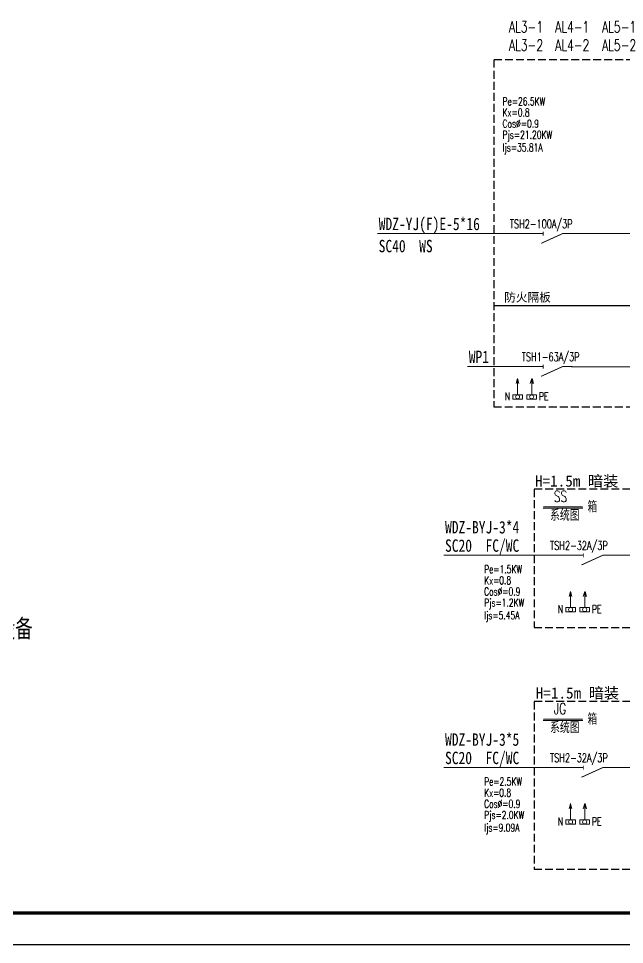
# Model space of a CAD drawing. Extents: x 552102 to 973302, y -80747 to 40012826.
# Drawn here: x 673473 to 692717, y 199322 to 228739 of the extents above; entities that cross this region are included whole.
import ezdxf
from ezdxf.enums import TextEntityAlignment as Align

# ---------------------------------------------------------------- set-up
doc = ezdxf.new("R2010")
doc.units = 0
doc.header["$LTSCALE"] = 1000
doc.header["$MEASUREMENT"] = 0
doc.linetypes.add('DASH', pattern=[0.35, 0.25, -0.1])
for name, color, linetype in [('51', 7, 'Continuous'), ('DOTLN', 2, 'DASH'), ('ELEMENT', 3, 'Continuous'), ('LIN', 7, 'Continuous'), ('TEL_TEXT', 7, 'Continuous'), ('TWT_TITLE', 7, 'Continuous'), ('电气', 7, 'Continuous')]:
    doc.layers.add(name, color=color, linetype=linetype)
doc.layers.add('电气设计', color=3, linetype='Continuous', lineweight=20)
doc.styles.add('1030', font='COMPLEX.shx', dxfattribs={"width": 0.7, "bigfont": 'hztxt.shx'})
doc.styles.add('HJCHT', font='', dxfattribs={"width": 0.7})
doc.styles.add('ROMANT', font='romant__.ttf', dxfattribs={"height": 6})
doc.styles.get("Standard").update_dxf_attribs({"font": 'gbenor.shx', "bigfont": 'gbcbig.shx'})
doc.styles.add('宋体', font='', dxfattribs={"width": 0.7})
doc.styles.get('HJCHT').set_extended_font_data('NSimSun')
doc.styles.get('宋体').set_extended_font_data('SimSun')

# ---------------------------------------------------------------- blocks, each defined once
blk = doc.blocks.new('fgrtgw')
at = {"layer": '电气设计', "color": 0, "linetype": 'Continuous'}
for p, q in [((145945, 587685), (145877, 587430)), ((145945, 586881), (145945, 587685)), ((145945, 587685), (146013, 587431))]:
    blk.add_line(p, q, dxfattribs=at)
blk.add_lwpolyline([(145709, 586881), (146182, 586881), (146182, 586667), (145709, 586667)], close=True, dxfattribs=at)
blk.add_circle((145945, 586781), 100, dxfattribs=at)
blk = doc.blocks.new('fgrwgr')
at = {"layer": '51', "color": 0, "linetype": 'Continuous'}
blk.add_line((146715, 587685), (146783, 587431), dxfattribs=at)
at = {"layer": '电气设计', "color": 0, "linetype": 'Continuous'}
for p, q in [((146715, 587685), (146647, 587430)), ((146715, 586881), (146715, 587685))]:
    blk.add_line(p, q, dxfattribs=at)
blk.add_lwpolyline([(146479, 586881), (146952, 586881), (146952, 586667), (146479, 586667)], close=True, dxfattribs=at)
blk.add_circle((146715, 586781), 100, dxfattribs=at)
blk = doc.blocks.new('SFGSRG')
at = {"layer": '电气', "color": 3, "xscale": 0.8999999999068677, "yscale": 0.900000000372529, "zscale": 0.9}
for name, p in [('fgrtgw', (-218270, -333376)), ('fgrwgr', (-218338, -333376))]:
    blk.add_blockref(name, p, dxfattribs=at)
at = {"layer": '电气', "color": 3, "style": '1030', "width": 0.7}
for s, p in [('N', (-87488, 194573)), ('PE', (-85968, 194573))]:
    blk.add_text(s, height=350, dxfattribs=at).set_placement(p)
blk = doc.blocks.new('$element$00000519')
at = {"const_width": 0.0233}
for points in [[(0, 0), (0, -0.25)], [(0, -1), (0, -0.75), (-0.25, -0.2)], [(-0.05, -0.25), (0.05, -0.25)]]:
    blk.add_lwpolyline(points, dxfattribs=at)
at = {"flags": 9}
blk.add_attdef('S', (0, 0), '', height=0.00000667, dxfattribs=at)

msp = doc.modelspace()

# ---------------------------------------------------------------- linework, layer by layer
msp.add_line((688566, 219626), (697224, 219626))
at = {"color": 4, "const_width": 28.6}
for points in [[(684866, 221906), (689824, 221906)], [(690760, 221906), (692935, 221906)], [(687728, 217682), (689824, 217682)], [(692941, 217671), (691033, 217671)], [(686973, 211688), (691102, 211688)], [(692038, 211688), (694213, 211688)], [(686973, 204943), (691102, 204943)], [(692038, 204943), (694213, 204943)]]:
    msp.add_lwpolyline(points, dxfattribs=at)
at = {"layer": 'DOTLN', "color": 1, "linetype": 'DASH'}
for points in [[(688566, 216405), (697224, 216405), (697224, 227428), (688566, 227428)], [(689844, 209388), (698502, 209388), (698502, 213787), (689844, 213787)], [(689844, 201717), (698502, 201717), (698502, 207042), (689844, 207042)]]:
    msp.add_lwpolyline(points, close=True, dxfattribs=at)
at = {"layer": 'TEL_TEXT'}
for p, q in [((690140, 213194), (691395, 213194)), ((690140, 206449), (691395, 206449))]:
    msp.add_line(p, q, dxfattribs=at)
at = {"layer": 'TEL_TEXT', "const_width": 17.9}
for points in [[(690143, 213233), (691388, 213233)], [(690143, 206488), (691388, 206488)]]:
    msp.add_lwpolyline(points, dxfattribs=at)
at = {"layer": 'TWT_TITLE', "color": 1}
msp.add_lwpolyline([(636202, 199322), (720302, 199322), (720302, 258722), (636202, 258722)], close=True, dxfattribs=at)
at = {"layer": 'TWT_TITLE', "color": 1, "const_width": 100}
msp.add_lwpolyline([(638702, 200322), (719302, 200322), (719302, 257722), (638702, 257722)], close=True, dxfattribs=at)

# ---------------------------------------------------------------- block references
at = {"layer": 'ELEMENT', "xscale": 1237.5, "yscale": 1237.5, "zscale": 1237.5, "rotation": 90}
for p in [(689824, 221906), (689824, 217682), (691102, 211688), (691102, 204943)]:
    msp.add_blockref('$element$00000519', p, dxfattribs=at)
at = {"layer": '电气', "xscale": 0.7146562495370744, "yscale": 0.7146562495370744, "zscale": 0.7146562495507874}
for p in [(751441, 77559), (753124, 70797), (753124, 64052)]:
    msp.add_blockref('SFGSRG', p, dxfattribs=at)

# ---------------------------------------------------------------- texts
at = {"style": 'HJCHT', "width": 0.7}
msp.add_text('WDZ-BYJ-3*4   SC20  FC/WC  1.0KW 弱电设备', height=575.44, dxfattribs=at).set_placement((662678, 209078))
at = {"layer": 'LIN', "style": 'ROMANT', "width": 0.7}
for s, p in [('TSH2-100A/3P', (689076, 222215)), ('TSH1-63A/3P', (689456, 217992)), ('TSH2-32A/3P', (690354, 211998)), ('TSH2-32A/3P', (690354, 205253))]:
    msp.add_text(s, height=271.57, dxfattribs=at).set_placement(p, align=Align.MIDDLE_LEFT)
at = {"layer": 'LIN', "style": '宋体'}
msp.add_text('防火隔板', height=271.6, dxfattribs=at).set_placement((688897, 219746))
at = {"layer": 'TEL_TEXT', "style": '1030', "width": 0.7}
for s, height, p in [('AL3-1', 357.3, (689049, 228294)), ('AL4-1', 357.3, (690519, 228294)), ('AL5-1', 357.3, (692007, 228294)), ('AL3-2', 357.3, (689049, 227713)), ('AL4-2', 357.3, (690519, 227713)), ('AL5-2', 357.3, (692007, 227713)), ('Pe=26.5KW', 251.6, (688844, 225981)), ('Kx=0.8', 251.6, (688844, 225628)), ('Cos%%C=0.9', 251.6, (688844, 225274)), ('Pjs=21.20KW', 251.56, (688844, 224920)), ('Ijs=35.81A', 251.6, (688844, 224517)), ('SS', 357.3, (690471, 213380)), ('箱', 357, (691542, 213051)), ('系统图', 357.3, (690354, 212782)), ('Pe=1.5KW', 251.6, (688258, 211117)), ('Kx=0.8', 251.6, (688258, 210763)), ('Cos%%C=0.9', 251.6, (688258, 210409)), ('Pjs=1.2KW', 251.6, (688258, 210056)), ('Ijs=5.45A', 251.6, (688258, 209653)), ('JG', 357.3, (690471, 206635)), ('箱', 357, (691542, 206306)), ('系统图', 357.3, (690354, 206037)), ('Pe=2.5KW', 251.6, (688258, 204372)), ('Kx=0.8', 251.6, (688258, 204018)), ('Cos%%C=0.9', 251.6, (688258, 203664)), ('Pjs=2.0KW', 251.6, (688258, 203311)), ('Ijs=9.09A', 251.6, (688258, 202908))]:
    msp.add_text(s, height=height, dxfattribs=at).set_placement(p)
at = {"layer": '电气', "color": 0, "style": '宋体'}
for p in [(689874, 213869), (689899, 207134)]:
    msp.add_text('H=1.5m 暗装', height=353.4, dxfattribs=at).set_placement(p)
at = {"layer": '电气设计', "color": 0, "style": '宋体', "width": 0.8}
for s, height, p in [('WDZ-YJ(F)E-5*16', 393.72, (684911, 222016)), ('SC40  WS', 393.7, (684911, 221313)), ('WP1', 393.7, (687772, 217792)), ('WDZ-BYJ-3*4', 393.72, (687018, 212380)), ('SC20  FC/WC', 393.72, (687018, 211798)), ('WDZ-BYJ-3*5', 393.72, (687018, 205635)), ('SC20  FC/WC', 393.72, (687018, 205053))]:
    msp.add_text(s, height=height, dxfattribs=at).set_placement(p)

doc.saveas('drawing.dxf')
